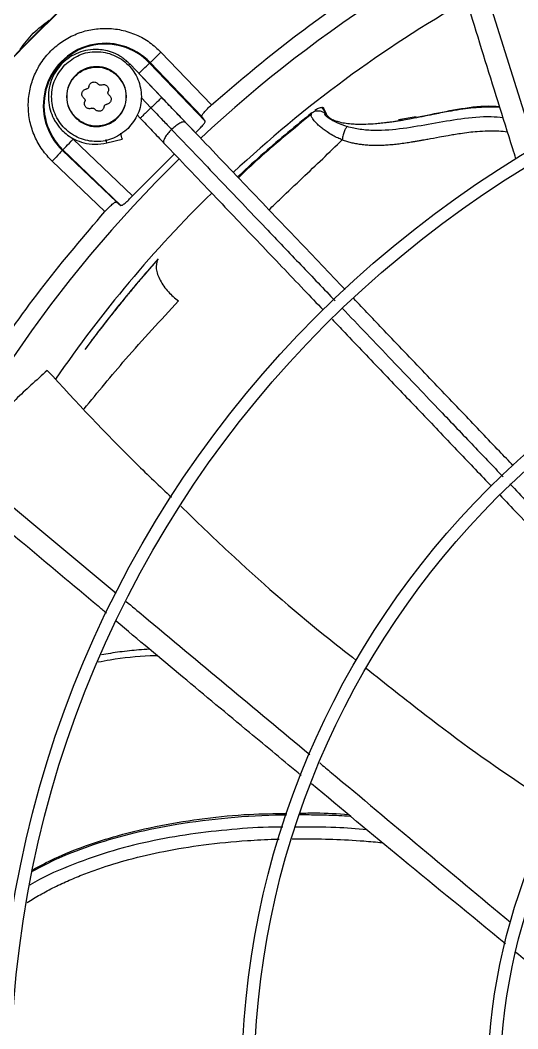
# Model space of a CAD drawing. Header units: inches. Extents: x 1229 to 1453, y -1023 to -720.
# Drawn here: x 1336.71 to 1340.64, y -985.04 to -977.08 of the extents above; entities that cross this region are included whole.
import ezdxf

# ---------------------------------------------------------------- set-up
doc = ezdxf.new("R2010")
doc.units = ezdxf.units.IN
doc.header["$MEASUREMENT"] = 0

msp = doc.modelspace()

# ---------------------------------------------------------------- linework, layer by layer
at = {"color": 18, "linetype": 'Continuous', "lineweight": 25, "true_color": 0x000000}
for p, q in [((1340.2858, -976.5159), (1340.781, -978.0863)), ((1337.825, -977.3316), (1338.2234, -977.7484)), ((1337.8315, -977.6891), (1337.5785, -977.4243)), ((1337.7356, -977.4171), (1337.7396, -977.4132)), ((1338.1738, -977.8755), (1337.7356, -977.4171)), ((1337.7396, -977.4132), (1338.1469, -977.8393)), ((1338.0982, -977.9674), (1337.6502, -977.4987)), ((1337.67, -977.691), (1337.7461, -977.7707)), ((1339.0962, -977.7683), (1339.1001, -977.7682)), ((1339.0962, -977.7683), (1339.1272, -977.8116)), ((1339.132, -977.8185), (1339.1129, -977.776)), ((1337.6368, -977.8273), (1337.6608, -977.8523)), ((1338.1738, -977.8755), (1338.1469, -977.8393)), ((1339.1185, -977.8179), (1339.1196, -977.8203)), ((1339.1272, -977.8116), (1339.1187, -977.8136)), ((1339.1272, -977.8116), (1339.1289, -977.8152)), ((1339.1314, -977.8171), (1339.1272, -977.8116)), ((1339.1357, -977.8261), (1339.1345, -977.8226)), ((1339.8406, -977.8407), (1339.7008, -977.8655)), ((1337.1321, -978.0168), (1337.6008, -978.4648)), ((1337.3974, -978.0478), (1337.5196, -978.018)), ((1337.0467, -978.1062), (1337.0505, -978.1021)), ((1337.4727, -978.5134), (1337.0467, -978.1062)), ((1337.5089, -978.5403), (1337.0505, -978.1021)), ((1337.3818, -978.5899), (1336.9651, -978.1915)), ((1337.6008, -978.4648), (1337.9308, -978.1349)), ((1337.4727, -978.5134), (1337.5089, -978.5403)), ((1336.2069, -980.5469), (1337.4708, -981.5988))]:
    msp.add_line(p, q, dxfattribs=at)
at = {"color": 18, "linetype": 'Continuous', "lineweight": 25, "true_color": 0x000000, "flags": 128}
for points in [[(1337.825, -977.3316), (1337.8085, -977.3474), (1337.7926, -977.3625), (1337.778, -977.3765), (1337.7651, -977.3888), (1337.7545, -977.399), (1337.7465, -977.4066), (1337.7415, -977.4114), (1337.7396, -977.4132)], [(1337.6502, -977.4987), (1337.6667, -977.4829), (1337.6825, -977.4678), (1337.6972, -977.4538), (1337.7101, -977.4415), (1337.7207, -977.4313), (1337.7287, -977.4237), (1337.7337, -977.4189), (1337.7356, -977.4171)], [(1337.0505, -978.1021), (1337.0523, -978.1002), (1337.0571, -978.0952), (1337.0648, -978.0872), (1337.0749, -978.0766), (1337.0872, -978.0637), (1337.1012, -978.0491), (1337.1164, -978.0332), (1337.1321, -978.0168)], [(1337.0467, -978.1062), (1337.0449, -978.1081), (1337.0401, -978.1131), (1337.0324, -978.1211), (1337.0223, -978.1317), (1337.01, -978.1446), (1336.996, -978.1592), (1336.9808, -978.1751), (1336.9651, -978.1915)]]:
    msp.add_lwpolyline(points, dxfattribs=at)
at = {"color": 18, "linetype": 'Continuous', "lineweight": 25, "true_color": 0x000000}
for radius in [11.7126, 8.5704, 8.472, 6.6478, 6.5493, 4.7037, 4.6053]:
    msp.add_circle((1345.1106, -985.4772), radius, dxfattribs=at)
for centre, radius, start, end in [((1345.1106, -985.4772), 12.9331, 103.26667, 166.73333), ((1345.1106, -985.4772), 10.2157, 90, 133.03686), ((1345.1106, -985.4772), 9.8425, 119.66087, 133.01249), ((1337.3853, -977.7519), 0.4901, 43.70945, 226.29055), ((1337.3853, -977.7519), 0.4845, 43.70945, 226.29055), ((1345.1106, -985.4772), 10.2157, 134.36248, 223.03765), ((1345.1106, -985.4772), 9.8425, 134.38828, 145.56385)]:
    msp.add_arc(centre, radius, start, end, dxfattribs=at)
for points, knots in [([(1333.4011, -985.4772), (1333.4059, -985.2217), (1333.4156, -984.7108), (1333.4936, -983.9477), (1333.6177, -983.1911), (1333.792, -982.4444), (1334.0146, -981.7106), (1334.2847, -980.9929), (1334.6012, -980.2945), (1334.9626, -979.6182), (1335.3675, -978.9671), (1335.8142, -978.3438), (1336.3006, -977.751), (1336.8248, -977.1914), (1337.3845, -976.6672), (1337.9772, -976.1807), (1338.6005, -975.7341), (1339.2517, -975.3292), (1339.9279, -974.9677), (1340.6264, -974.6513), (1341.344, -974.3812), (1342.0778, -974.1586), (1342.8246, -973.9844), (1343.5811, -973.8595), (1344.3442, -973.7844), (1345.1106, -973.7593), (1345.877, -973.7844), (1346.6401, -973.8595), (1347.3967, -973.9844), (1348.1434, -974.1586), (1348.8772, -974.3812), (1349.5949, -974.6513), (1350.2933, -974.9677), (1350.9696, -975.3292), (1351.6207, -975.7341), (1352.244, -976.1807), (1352.8368, -976.6672), (1353.3964, -977.1914), (1353.9206, -977.751), (1354.407, -978.3438), (1354.8537, -978.9671), (1355.2586, -979.6182), (1355.6201, -980.2945), (1355.9365, -980.9929), (1356.2066, -981.7106), (1356.4292, -982.4444), (1356.6035, -983.1911), (1356.7277, -983.9477), (1356.8056, -984.7108), (1356.8153, -985.2217), (1356.8201, -985.4772)], [0, 0, 0, 0, 0.020833, 0.041667, 0.0625, 0.083333, 0.104167, 0.125, 0.145833, 0.166667, 0.1875, 0.208333, 0.229167, 0.25, 0.270833, 0.291667, 0.3125, 0.333333, 0.354167, 0.375, 0.395833, 0.416667, 0.4375, 0.458333, 0.479167, 0.5, 0.520833, 0.541667, 0.5625, 0.583333, 0.604167, 0.625, 0.645833, 0.666667, 0.6875, 0.708333, 0.729167, 0.75, 0.770833, 0.791667, 0.8125, 0.833333, 0.854167, 0.875, 0.895833, 0.916667, 0.9375, 0.958333, 0.979167, 1, 1, 1, 1]), ([(1338.2234, -977.7484), (1338.4144, -977.5852), (1338.7965, -977.2589), (1339.4128, -976.8239), (1340.0567, -976.4318), (1340.728, -976.0884), (1341.4224, -975.7945), (1342.1363, -975.5519), (1342.866, -975.3619), (1343.6076, -975.2254), (1344.3571, -975.1433), (1345.1106, -975.1158), (1345.8641, -975.1433), (1346.6137, -975.2254), (1347.3552, -975.3619), (1348.0849, -975.5519), (1348.7989, -975.7945), (1349.4932, -976.0884), (1350.1646, -976.4318), (1350.8084, -976.8239), (1351.4248, -977.2589), (1351.8068, -977.5852), (1351.9979, -977.7484)], [0, 0, 0, 0, 0.05, 0.1, 0.15, 0.2, 0.25, 0.3, 0.35, 0.4, 0.45, 0.5, 0.55, 0.6, 0.65, 0.7, 0.75, 0.8, 0.85, 0.9, 0.95, 1, 1, 1, 1]), ([(1340.6292, -978.1728), (1340.6209, -978.1464), (1340.457, -977.6254), (1340.296, -977.1058), (1340.1433, -976.6126)], [0, 0, 0, 0, 0.05081, 1, 1, 1, 1]), ([(1336.7126, -977.3097), (1336.7451, -977.2654), (1336.8102, -977.1768), (1336.8988, -977.1117), (1336.9431, -977.0791)], [0, 0, 0, 0, 0.499998, 1, 1, 1, 1]), ([(1336.9651, -978.1915), (1336.9381, -978.1627), (1336.8833, -978.104), (1336.8243, -977.9967), (1336.7863, -977.8792), (1336.7731, -977.7569), (1336.7842, -977.6369), (1336.8181, -977.5219), (1336.8743, -977.4146), (1336.9523, -977.3189), (1337.048, -977.2409), (1337.1554, -977.1846), (1337.2704, -977.1507), (1337.3904, -977.1397), (1337.5126, -977.1528), (1337.6302, -977.1909), (1337.7375, -977.2499), (1337.7961, -977.3047), (1337.825, -977.3316)], [0, 0, 0, 0, 0.060995, 0.124061, 0.187994, 0.251491, 0.313297, 0.373713, 0.436213, 0.5, 0.563787, 0.626286, 0.686703, 0.748509, 0.812005, 0.875939, 0.939004, 1, 1, 1, 1]), ([(1337.58, -977.4259), (1337.5594, -977.4069), (1337.5205, -977.3711), (1337.4536, -977.3369), (1337.3911, -977.3175), (1337.3225, -977.3082), (1337.2494, -977.3121), (1337.172, -977.3336), (1337.1025, -977.3695), (1337.0412, -977.4197), (1336.9915, -977.4821), (1336.9561, -977.5536), (1336.9365, -977.631), (1336.9337, -977.7102), (1336.947, -977.786), (1336.9698, -977.8438), (1336.9936, -977.8854), (1337.016, -977.9172), (1337.0466, -977.9519), (1337.0893, -977.9886), (1337.1463, -978.0234), (1337.2185, -978.0499), (1337.3054, -978.063), (1337.3661, -978.0529), (1337.3982, -978.0476)], [0, 0, 0, 0, 0.053383, 0.100933, 0.142643, 0.178506, 0.233214, 0.28177, 0.331519, 0.382115, 0.432747, 0.483378, 0.53401, 0.584641, 0.634227, 0.680757, 0.702881, 0.726042, 0.755415, 0.791313, 0.83373, 0.882655, 0.938083, 1, 1, 1, 1]), ([(1337.0652, -977.4317), (1337.1017, -977.4027), (1337.1749, -977.3447), (1337.3162, -977.3192), (1337.4547, -977.3463), (1337.5728, -977.4252), (1337.6517, -977.5433), (1337.6788, -977.6818), (1337.6534, -977.8232), (1337.5953, -977.8963), (1337.5663, -977.9328)], [0, 0, 0, 0, 0.125, 0.249999, 0.375, 0.5, 0.625, 0.75, 0.875, 1, 1, 1, 1]), ([(1337.5663, -977.9328), (1337.5297, -977.9619), (1337.4566, -978.0199), (1337.3153, -978.0454), (1337.1767, -978.0183), (1337.0587, -977.9394), (1336.9797, -977.8213), (1336.9526, -977.6828), (1336.9781, -977.5414), (1337.0362, -977.4683), (1337.0652, -977.4317)], [0, 0, 0, 0, 0.124999, 0.250001, 0.375, 0.499999, 0.625, 0.75, 0.875, 1, 1, 1, 1]), ([(1337.4828, -977.5153), (1337.4584, -977.4959), (1337.4096, -977.4572), (1337.3154, -977.4402), (1337.2231, -977.4583), (1337.1444, -977.5109), (1337.0917, -977.5896), (1337.0737, -977.682), (1337.0906, -977.7762), (1337.1294, -977.825), (1337.1487, -977.8493)], [0, 0, 0, 0, 0.124999, 0.250001, 0.375001, 0.499999, 0.624999, 0.75, 0.874999, 1, 1, 1, 1]), ([(1337.1511, -977.8469), (1337.1321, -977.8229), (1337.0939, -977.7748), (1337.0772, -977.682), (1337.095, -977.591), (1337.1469, -977.5134), (1337.2244, -977.4616), (1337.3154, -977.4438), (1337.4083, -977.4605), (1337.4563, -977.4986), (1337.4803, -977.5177)], [0, 0, 0, 0, 0.125, 0.25, 0.375001, 0.500001, 0.625, 0.749999, 0.875001, 1, 1, 1, 1]), ([(1337.58, -977.4259), (1337.5794, -977.4264), (1337.5788, -977.427), (1337.5707, -977.4347), (1337.5692, -977.4361)], [0, 0, 0, 0, 0.8129849, 1, 1, 1, 1]), ([(1337.1487, -977.8493), (1337.1731, -977.8687), (1337.2218, -977.9074), (1337.316, -977.9244), (1337.4084, -977.9063), (1337.4871, -977.8537), (1337.5397, -977.775), (1337.5578, -977.6826), (1337.5408, -977.5884), (1337.5021, -977.5396), (1337.4828, -977.5153)], [0, 0, 0, 0, 0.124999, 0.249998, 0.375001, 0.499999, 0.625, 0.75, 0.875, 1, 1, 1, 1]), ([(1337.4803, -977.5177), (1337.4994, -977.5417), (1337.5375, -977.5897), (1337.5543, -977.6826), (1337.5365, -977.7736), (1337.4846, -977.8512), (1337.4071, -977.903), (1337.316, -977.9208), (1337.2232, -977.9041), (1337.1752, -977.866), (1337.1511, -977.8469)], [0, 0, 0, 0, 0.125, 0.250001, 0.375001, 0.500001, 0.625, 0.750002, 0.875001, 1, 1, 1, 1]), ([(1337.216, -977.6941), (1337.2129, -977.6912), (1337.207, -977.6858), (1337.2018, -977.6748), (1337.1997, -977.6633), (1337.2011, -977.6516), (1337.2058, -977.6407), (1337.2133, -977.6318), (1337.2234, -977.6249), (1337.2311, -977.6231), (1337.2353, -977.6222)], [0, 0, 0, 0, 0.136218, 0.254553, 0.379558, 0.499963, 0.620358, 0.745379, 0.863717, 1, 1, 1, 1]), ([(1337.2556, -977.6019), (1337.255, -977.6044), (1337.2539, -977.6094), (1337.2492, -977.6157), (1337.2429, -977.6205), (1337.2379, -977.6216), (1337.2353, -977.6222)], [0, 0, 0, 0, 0.256037, 0.500031, 0.743999, 1, 1, 1, 1]), ([(1337.2556, -977.6019), (1337.2566, -977.5977), (1337.2583, -977.5899), (1337.2652, -977.5799), (1337.2741, -977.5723), (1337.285, -977.5677), (1337.2968, -977.5663), (1337.3083, -977.5683), (1337.3193, -977.5736), (1337.3247, -977.5795), (1337.3276, -977.5826)], [0, 0, 0, 0, 0.136253, 0.254621, 0.379615, 0.500011, 0.620407, 0.745436, 0.863771, 1, 1, 1, 1]), ([(1337.3553, -977.59), (1337.3528, -977.5908), (1337.3479, -977.5923), (1337.3401, -977.5914), (1337.3328, -977.5883), (1337.3294, -977.5845), (1337.3276, -977.5826)], [0, 0, 0, 0, 0.2559415, 0.4998865, 0.7439019, 1, 1, 1, 1]), ([(1337.3553, -977.59), (1337.3594, -977.5888), (1337.367, -977.5864), (1337.3791, -977.5874), (1337.3903, -977.5912), (1337.3963, -977.5963), (1337.3992, -977.5988)], [0, 0, 0, 0, 0.272478, 0.50913, 0.759168, 1, 1, 1, 1]), ([(1337.3992, -977.5988), (1337.4018, -977.6017), (1337.4068, -977.6078), (1337.4107, -977.619), (1337.4116, -977.6311), (1337.4092, -977.6388), (1337.408, -977.6427)], [0, 0, 0, 0, 0.240817, 0.490876, 0.736709, 1, 1, 1, 1]), ([(1337.216, -977.6941), (1337.218, -977.6959), (1337.2217, -977.6994), (1337.2248, -977.7067), (1337.2257, -977.7145), (1337.2242, -977.7194), (1337.2235, -977.7219)], [0, 0, 0, 0, 0.256099, 0.500105, 0.745963, 1, 1, 1, 1]), ([(1337.4154, -977.6705), (1337.4185, -977.6733), (1337.4244, -977.6787), (1337.4297, -977.6897), (1337.4317, -977.7012), (1337.4304, -977.713), (1337.4258, -977.7237), (1337.4183, -977.7327), (1337.4084, -977.7396), (1337.4004, -977.7414), (1337.3962, -977.7424)], [0, 0, 0, 0, 0.133506, 0.255997, 0.378478, 0.499266, 0.621545, 0.739532, 0.861866, 1, 1, 1, 1]), ([(1337.4154, -977.6705), (1337.4135, -977.6687), (1337.4098, -977.6652), (1337.4066, -977.6579), (1337.4057, -977.6501), (1337.4072, -977.6452), (1337.408, -977.6427)], [0, 0, 0, 0, 0.256042, 0.500086, 0.743983, 1, 1, 1, 1]), ([(1337.8315, -977.6891), (1337.8302, -977.6904), (1337.8275, -977.693), (1337.807, -977.7126), (1337.7788, -977.7395), (1337.757, -977.7603), (1337.7461, -977.7707)], [0, 0, 0, 0, 0.25705, 0.514101, 0.75705, 1, 1, 1, 1]), ([(1338.0191, -977.8853), (1337.9884, -977.8532), (1337.9269, -977.7889), (1337.8633, -977.7224), (1337.8315, -977.6891)], [0, 0, 0, 0, 0.499998, 1, 1, 1, 1]), ([(1337.2322, -977.7658), (1337.2297, -977.7629), (1337.2246, -977.7568), (1337.2208, -977.7457), (1337.2198, -977.7336), (1337.2222, -977.726), (1337.2235, -977.7219)], [0, 0, 0, 0, 0.240791, 0.490805, 0.727481, 1, 1, 1, 1]), ([(1337.2761, -977.7746), (1337.272, -977.7758), (1337.2644, -977.7782), (1337.2523, -977.7772), (1337.2412, -977.7734), (1337.2352, -977.7683), (1337.2322, -977.7658)], [0, 0, 0, 0, 0.27249, 0.509202, 0.7592, 1, 1, 1, 1]), ([(1337.2761, -977.7746), (1337.2786, -977.7738), (1337.2835, -977.7723), (1337.2914, -977.7732), (1337.2986, -977.7763), (1337.3021, -977.7801), (1337.3039, -977.782)], [0, 0, 0, 0, 0.255997, 0.499925, 0.743932, 1, 1, 1, 1]), ([(1337.3758, -977.7627), (1337.3749, -977.7669), (1337.3731, -977.7747), (1337.3663, -977.7847), (1337.3573, -977.7923), (1337.3464, -977.7969), (1337.3347, -977.7983), (1337.3232, -977.7963), (1337.3122, -977.791), (1337.3068, -977.7851), (1337.3039, -977.782)], [0, 0, 0, 0, 0.136247, 0.254616, 0.37961, 0.500027, 0.620423, 0.745452, 0.863767, 1, 1, 1, 1]), ([(1337.3758, -977.7627), (1337.3764, -977.7602), (1337.3776, -977.7552), (1337.3823, -977.7488), (1337.3886, -977.7441), (1337.3936, -977.743), (1337.3962, -977.7424)], [0, 0, 0, 0, 0.256044, 0.499995, 0.743937, 1, 1, 1, 1]), ([(1337.7461, -977.7707), (1337.7353, -977.7811), (1337.7135, -977.8019), (1337.6853, -977.8288), (1337.6648, -977.8484), (1337.6621, -977.851), (1337.6608, -977.8523)], [0, 0, 0, 0, 0.24295, 0.485905, 0.742951, 1, 1, 1, 1]), ([(1337.7461, -977.7707), (1337.7771, -977.8031), (1337.8324, -977.861), (1337.8858, -977.9168), (1337.9092, -977.9413)], [0, 0, 0, 0, 0.559898, 1, 1, 1, 1]), ([(1338.1469, -977.8393), (1338.1469, -977.8364), (1338.1469, -977.8305), (1338.1636, -977.808), (1338.1899, -977.7793), (1338.2123, -977.7586), (1338.2234, -977.7484)], [0, 0, 0, 0, 0.2528, 0.503602, 0.755768, 1, 1, 1, 1]), ([(1339.0175, -977.8102), (1339.0251, -977.8053), (1339.0407, -977.7953), (1339.0691, -977.7918), (1339.0969, -977.7975), (1339.1116, -977.8084), (1339.1187, -977.8136)], [0, 0, 0, 0, 0.246014, 0.5053, 0.761674, 1, 1, 1, 1]), ([(1339.0962, -977.7683), (1339.0865, -977.7703), (1339.0661, -977.7743), (1339.0494, -977.7858), (1339.0408, -977.7917)], [0, 0, 0, 0, 0.478671, 1, 1, 1, 1]), ([(1339.113, -977.7764), (1339.1128, -977.776), (1339.1118, -977.7742), (1339.109, -977.7716), (1339.1048, -977.769), (1339.1018, -977.7685), (1339.1001, -977.7682)], [0, 0, 0, 0, 0.0776356, 0.3705929, 0.6687141, 1, 1, 1, 1]), ([(1339.6981, -977.8727), (1339.7047, -977.8717), (1339.7122, -977.8705), (1339.7272, -977.868), (1339.7555, -977.8632), (1339.8408, -977.8478), (1339.9584, -977.8238), (1340.0861, -977.7986), (1340.1857, -977.7818), (1340.2723, -977.7703), (1340.3549, -977.7639), (1340.4307, -977.7607), (1340.4793, -977.7627), (1340.5016, -977.7636)], [0, 0, 0, 0, 0.024183, 0.028054, 0.055518, 0.129158, 0.346204, 0.499682, 0.613932, 0.721992, 0.823775, 0.919168, 1, 1, 1, 1]), ([(1339.8458, -977.8447), (1339.8825, -977.8374), (1340.0009, -977.8139), (1340.1967, -977.774), (1340.3797, -977.7511), (1340.4823, -977.7587), (1340.5005, -977.76)], [0, 0, 0, 0, 0.168802, 0.544273, 0.919273, 1, 1, 1, 1]), ([(1337.6608, -977.8523), (1337.6926, -977.8856), (1337.7562, -977.9521), (1337.8176, -978.0164), (1337.8483, -978.0485)], [0, 0, 0, 0, 0.500002, 1, 1, 1, 1]), ([(1338.0982, -977.9674), (1338.1091, -977.9569), (1338.1311, -977.9358), (1338.1571, -977.9068), (1338.1738, -977.8842), (1338.1738, -977.8784), (1338.1738, -977.8755)], [0, 0, 0, 0, 0.244782, 0.49675, 0.747374, 1, 1, 1, 1]), ([(1339.0175, -977.8102), (1338.9534, -977.8618), (1338.8258, -977.9647), (1338.6349, -978.1296), (1338.5033, -978.2467), (1338.4352, -978.3116), (1338.4306, -978.316)], [0, 0, 0, 0, 0.318637, 0.634836, 0.975453, 1, 1, 1, 1]), ([(1339.015, -977.8215), (1338.9452, -977.8779), (1338.7478, -978.0375), (1338.5572, -978.2055), (1338.4405, -978.3188), (1338.4368, -978.3224)], [0, 0, 0, 0, 0.346001, 0.979137, 1, 1, 1, 1]), ([(1339.2574, -978.0234), (1339.2457, -978.0186), (1339.2195, -978.0078), (1339.179, -977.9869), (1339.1405, -977.9635), (1339.1069, -977.9397), (1339.079, -977.9172), (1339.0515, -977.8917), (1339.0285, -977.8651), (1339.0082, -977.832), (1339.0138, -977.8188), (1339.0175, -977.8102)], [0, 0, 0, 0, 0.072118, 0.161212, 0.268564, 0.350731, 0.434564, 0.526811, 0.651246, 0.771788, 1, 1, 1, 1]), ([(1339.1187, -977.8136), (1339.117, -977.8167), (1339.1137, -977.823), (1339.151, -977.852), (1339.2101, -977.8878), (1339.2678, -977.9086), (1339.2966, -977.919)], [0, 0, 0, 0, 0.2444663, 0.4943373, 0.7479246, 1, 1, 1, 1]), ([(1339.1289, -977.8152), (1339.1301, -977.818), (1339.1329, -977.8246), (1339.14, -977.8341), (1339.1493, -977.8435), (1339.1617, -977.8529), (1339.1772, -977.8619), (1339.1983, -977.871), (1339.2291, -977.8812), (1339.2723, -977.8905), (1339.3239, -977.8968), (1339.3799, -977.8999), (1339.4447, -977.8996), (1339.5011, -977.8963), (1339.5422, -977.8927), (1339.5658, -977.8904), (1339.5918, -977.8875), (1339.6201, -977.884), (1339.6507, -977.8799), (1339.6769, -977.8761), (1339.693, -977.8735), (1339.6981, -977.8727)], [0, 0, 0, 0, 0.033315, 0.077245, 0.117869, 0.155198, 0.207185, 0.251241, 0.307449, 0.399334, 0.480525, 0.550921, 0.648328, 0.755956, 0.785197, 0.817617, 0.853196, 0.891938, 0.933824, 0.978847, 1, 1, 1, 1]), ([(1339.133, -977.8263), (1339.133, -977.8256), (1339.1333, -977.8237), (1339.1328, -977.8206), (1339.1319, -977.8183), (1339.1314, -977.8171)], [0, 0, 0, 0, 0.20149, 0.604829, 1, 1, 1, 1]), ([(1340.5284, -977.8497), (1340.4966, -977.8468), (1340.3836, -977.8364), (1340.1954, -977.8567), (1339.9674, -977.8963), (1339.7411, -977.9371), (1339.5489, -977.9536), (1339.3988, -977.9442), (1339.3304, -977.9273), (1339.2966, -977.919)], [0, 0, 0, 0, 0.075662, 0.269154, 0.458272, 0.643606, 0.824694, 0.913437, 1, 1, 1, 1]), ([(1337.9092, -977.9413), (1337.8987, -977.9521), (1337.8776, -977.9736), (1337.8549, -978.0063), (1337.8425, -978.0343), (1337.8463, -978.0438), (1337.8483, -978.0485)], [0, 0, 0, 0, 0.242952, 0.485906, 0.742952, 1, 1, 1, 1]), ([(1338.0191, -977.8853), (1338.0144, -977.8832), (1338.0051, -977.8789), (1337.9765, -977.89), (1337.9429, -977.9113), (1337.9204, -977.9313), (1337.9092, -977.9413)], [0, 0, 0, 0, 0.257047, 0.514093, 0.757051, 1, 1, 1, 1]), ([(1337.9092, -977.9413), (1338.0346, -978.0725), (1338.2811, -978.3305), (1338.6221, -978.6874), (1338.9277, -979.0072), (1339.1117, -979.1997), (1339.2022, -979.2944)], [0, 0, 0, 0, 0.2929629, 0.5760357, 0.7915782, 1, 1, 1, 1]), ([(1339.2802, -979.205), (1339.2652, -979.1894), (1339.123, -979.0406), (1338.846, -978.7507), (1338.4401, -978.3259), (1338.1625, -978.0354), (1338.0191, -977.8853)], [0, 0, 0, 0, 0.035258, 0.335116, 0.65659, 1, 1, 1, 1]), ([(1339.2966, -977.919), (1339.2946, -977.9206), (1339.2906, -977.924), (1339.2841, -977.9329), (1339.2775, -977.9449), (1339.2713, -977.9596), (1339.2658, -977.976), (1339.2616, -977.9928), (1339.2587, -978.0089), (1339.2578, -978.0187), (1339.2574, -978.0234)], [0, 0, 0, 0, 0.114958, 0.238119, 0.367405, 0.499995, 0.632577, 0.761863, 0.885026, 1, 1, 1, 1]), ([(1339.2574, -978.0234), (1339.2682, -978.0271), (1339.2902, -978.0346), (1339.3251, -978.0439), (1339.362, -978.0518), (1339.3963, -978.0574), (1339.4322, -978.0616), (1339.4717, -978.0646), (1339.5178, -978.066), (1339.5653, -978.0653), (1339.5989, -978.0635), (1339.6341, -978.0611), (1339.6698, -978.0579), (1339.7199, -978.0521), (1339.7596, -978.0466), (1339.7905, -978.0419), (1339.8125, -978.0384), (1339.8384, -978.0342), (1339.8662, -978.0295), (1339.8927, -978.0248), (1339.9143, -978.021), (1339.9578, -978.0131), (1340.0171, -978.002), (1340.0861, -977.9893), (1340.1414, -977.9797), (1340.1957, -977.971), (1340.2566, -977.9626), (1340.3567, -977.953), (1340.459, -977.9485), (1340.5395, -977.9571), (1340.5626, -977.9596)], [0, 0, 0, 0, 0.025785, 0.052727, 0.080786, 0.109924, 0.129924, 0.1608, 0.197706, 0.232206, 0.266166, 0.272393, 0.310722, 0.346204, 0.385638, 0.401029, 0.416926, 0.436304, 0.460566, 0.481044, 0.497759, 0.510725, 0.582603, 0.63673, 0.673365, 0.71337, 0.765071, 0.816862, 0.947637, 1, 1, 1, 1]), ([(1337.3982, -978.0476), (1337.3978, -978.0463), (1337.3973, -978.044), (1337.3934, -978.0281), (1337.3918, -978.0215)], [0, 0, 0, 0, 0.588459, 1, 1, 1, 1]), ([(1337.5193, -978.0166), (1337.5194, -978.017), (1337.5197, -978.0185), (1337.5171, -978.0076), (1337.5131, -977.9911), (1337.5093, -977.9759), (1337.5083, -977.9716)], [0, 0, 0, 0, 0.12422, 0.489437, 0.854974, 1, 1, 1, 1]), ([(1338.6782, -978.575), (1338.7094, -978.545), (1338.797, -978.4607), (1338.9392, -978.3269), (1339.1015, -978.1735), (1339.2059, -978.073), (1339.2574, -978.0234)], [0, 0, 0, 0, 0.162251, 0.4551, 0.731116, 1, 1, 1, 1]), ([(1337.8483, -978.0485), (1337.9783, -978.1846), (1338.2305, -978.4485), (1338.5995, -978.8346), (1338.889, -979.1376), (1339.0561, -979.3125), (1339.107, -979.3657)], [0, 0, 0, 0, 0.312117, 0.605076, 0.87964, 1, 1, 1, 1]), ([(1337.3818, -978.5899), (1337.392, -978.5789), (1337.4127, -978.5565), (1337.4415, -978.5302), (1337.464, -978.5135), (1337.4698, -978.5134), (1337.4727, -978.5134)], [0, 0, 0, 0, 0.24423, 0.496401, 0.747198, 1, 1, 1, 1]), ([(1337.5089, -978.5403), (1337.5118, -978.5403), (1337.5176, -978.5403), (1337.5402, -978.5237), (1337.5692, -978.4977), (1337.5904, -978.4757), (1337.6008, -978.4648)], [0, 0, 0, 0, 0.252626, 0.503249, 0.755224, 1, 1, 1, 1]), ([(1334.7584, -985.4772), (1334.7637, -985.226), (1334.7742, -984.7237), (1334.8595, -983.9741), (1334.9951, -983.2325), (1335.1854, -982.5029), (1335.4279, -981.7889), (1335.7218, -981.0946), (1336.0652, -980.4232), (1336.4574, -979.7793), (1336.8923, -979.163), (1337.2187, -978.781), (1337.3818, -978.5899)], [0, 0, 0, 0, 0.1, 0.2, 0.3, 0.4, 0.5, 0.6, 0.7, 0.8, 0.9, 1, 1, 1, 1]), ([(1337.7972, -978.9699), (1337.78, -978.9895), (1337.7446, -979.0299), (1337.6907, -979.0925), (1337.6342, -979.159), (1337.5754, -979.2294), (1337.5143, -979.3039), (1337.451, -979.3823), (1337.375, -979.4784), (1337.2984, -979.5773), (1337.2449, -979.6494), (1337.2234, -979.6784)], [0, 0, 0, 0, 0.084354, 0.173999, 0.268933, 0.369158, 0.474678, 0.585496, 0.70162, 0.879808, 1, 1, 1, 1]), ([(1337.8024, -978.9626), (1337.7574, -979.014), (1337.6593, -979.1261), (1337.5063, -979.3106), (1337.3589, -979.4951), (1337.2662, -979.6204), (1337.2277, -979.6723)], [0, 0, 0, 0, 0.2217625, 0.4837865, 0.7860552, 1, 1, 1, 1]), ([(1337.7972, -978.9699), (1337.7915, -978.992), (1337.7828, -979.0258), (1337.7973, -979.0844), (1337.8175, -979.1314), (1337.8467, -979.1784), (1337.8922, -979.2361), (1337.9349, -979.2717), (1337.9625, -979.2947)], [0, 0, 0, 0, 0.248257, 0.379673, 0.512125, 0.642804, 0.769121, 1, 1, 1, 1]), ([(1337.2177, -980.1464), (1337.3261, -980.0146), (1337.5666, -979.7222), (1337.8221, -979.4463), (1337.9625, -979.2947)], [0, 0, 0, 0, 0.450589, 1, 1, 1, 1]), ([(1340.6081, -980.5946), (1340.5718, -980.5566), (1340.4423, -980.4211), (1340.2096, -980.1776), (1339.9056, -979.8595), (1339.6147, -979.5551), (1339.4277, -979.3594), (1339.348, -979.276)], [0, 0, 0, 0, 0.085787, 0.306411, 0.551919, 0.808932, 1, 1, 1, 1]), ([(1339.2547, -979.3494), (1339.3856, -979.4863), (1339.6377, -979.7501), (1339.9797, -980.108), (1340.2736, -980.4155), (1340.4459, -980.5958), (1340.529, -980.6828)], [0, 0, 0, 0, 0.309779, 0.596485, 0.805334, 1, 1, 1, 1]), ([(1339.1764, -979.4383), (1339.2102, -979.4737), (1339.3434, -979.6131), (1339.5686, -979.8487), (1339.8573, -980.1508), (1340.1336, -980.4399), (1340.3279, -980.6433), (1340.4249, -980.7448), (1340.4344, -980.7547)], [0, 0, 0, 0, 0.0812667, 0.320157, 0.5384175, 0.770324, 0.9774942, 1, 1, 1, 1]), ([(1336.9273, -979.8424), (1336.8839, -979.8813), (1336.7999, -979.9566), (1336.6807, -980.068), (1336.5619, -980.1821), (1336.4428, -980.3005), (1336.322, -980.4243), (1336.2448, -980.5066), (1336.2069, -980.5469)], [0, 0, 0, 0, 0.1737124, 0.335418, 0.4850766, 0.6632668, 0.8349162, 1, 1, 1, 1]), ([(1336.9273, -979.8424), (1337.1572, -980.0914), (1337.4745, -980.4349), (1337.8147, -980.7554), (1337.9084, -980.8436)], [0, 0, 0, 0, 0.724584, 1, 1, 1, 1]), ([(1337.3938, -981.757), (1337.3718, -981.7386), (1336.9515, -981.3884), (1336.5345, -981.0376), (1336.1393, -980.7053)], [0, 0, 0, 0, 0.052449, 1, 1, 1, 1]), ([(1340.5822, -980.7385), (1340.6743, -980.8349), (1340.8525, -981.0213), (1341.1116, -981.2925), (1341.3671, -981.5598), (1341.6182, -981.8226), (1341.7888, -982.0011), (1341.8706, -982.0867)], [0, 0, 0, 0, 0.2154, 0.416422, 0.604341, 0.810085, 1, 1, 1, 1]), ([(1340.5016, -980.8251), (1340.5479, -980.8735), (1340.6647, -980.9958), (1340.8639, -981.2042), (1341.0894, -981.4402), (1341.3083, -981.6692), (1341.5013, -981.8712), (1341.6558, -982.0329), (1341.7464, -982.1277), (1341.7805, -982.1634)], [0, 0, 0, 0, 0.1090567, 0.2754016, 0.4684679, 0.6386179, 0.7884724, 0.920303, 1, 1, 1, 1]), ([(1337.9813, -980.9132), (1338.1068, -981.0343), (1338.4737, -981.3883), (1338.9378, -981.7936), (1339.2852, -982.0651), (1339.3683, -982.1301)], [0, 0, 0, 0, 0.283361, 0.828422, 1, 1, 1, 1]), ([(1337.55, -981.6648), (1337.5955, -981.7026), (1338.0782, -982.1044), (1338.5622, -982.508), (1339.0005, -982.8735)], [0, 0, 0, 0, 0.0942933, 1, 1, 1, 1]), ([(1338.9335, -983.0381), (1338.7968, -982.9251), (1338.3069, -982.52), (1337.8206, -982.1135), (1337.4699, -981.8204)], [0, 0, 0, 0, 0.278863, 1, 1, 1, 1]), ([(1337.3299, -982.1425), (1337.361, -982.1366), (1337.4961, -982.1112), (1337.6518, -982.0951), (1337.7762, -982.0917), (1337.7947, -982.0912)], [0, 0, 0, 0, 0.203067, 0.881625, 1, 1, 1, 1]), ([(1337.7356, -982.042), (1337.7075, -982.0438), (1337.6288, -982.0491), (1337.5014, -982.0625), (1337.4029, -982.0784), (1337.3544, -982.0863)], [0, 0, 0, 0, 0.220406, 0.615334, 1, 1, 1, 1]), ([(1339.4472, -982.1924), (1339.6003, -982.3146), (1340.0152, -982.6459), (1340.5185, -983.0089), (1340.8754, -983.2375), (1340.9502, -983.2854)], [0, 0, 0, 0, 0.3159676, 0.8567363, 1, 1, 1, 1]), ([(1339.0793, -982.9391), (1339.1101, -982.9648), (1339.6116, -983.3828), (1340.1139, -983.8023), (1340.5853, -984.196)], [0, 0, 0, 0, 0.061422, 1, 1, 1, 1]), ([(1340.5462, -984.3661), (1340.2731, -984.1429), (1339.7602, -983.7238), (1339.2514, -983.3016), (1339.0134, -983.1042)], [0, 0, 0, 0, 0.532369, 1, 1, 1, 1]), ([(1336.8102, -983.7936), (1336.8781, -983.7579), (1337.0356, -983.6751), (1337.3055, -983.575), (1337.6181, -983.4855), (1337.9705, -983.4147), (1338.3621, -983.3664), (1338.652, -983.3497), (1338.8062, -983.348), (1338.8171, -983.3479)], [0, 0, 0, 0, 0.111384, 0.258388, 0.414616, 0.580069, 0.776331, 0.984186, 1, 1, 1, 1]), ([(1336.8121, -983.7822), (1336.869, -983.7517), (1337.0031, -983.6797), (1337.228, -983.5913), (1337.5079, -983.5017), (1337.8234, -983.428), (1338.1719, -983.3743), (1338.5048, -983.3409), (1338.7209, -983.3391), (1338.82, -983.3383)], [0, 0, 0, 0, 0.0938046, 0.2208984, 0.3480048, 0.5174643, 0.6869334, 0.8564074, 1, 1, 1, 1]), ([(1338.9181, -983.347), (1338.9694, -983.3472), (1339.074, -983.3477), (1339.208, -983.3519), (1339.2907, -983.3565), (1339.3203, -983.3582)], [0, 0, 0, 0, 0.3820963, 0.7788145, 1, 1, 1, 1]), ([(1338.9213, -983.336), (1338.9639, -983.3345), (1339.0927, -983.3301), (1339.2207, -983.34), (1339.3063, -983.3467)], [0, 0, 0, 0, 0.330582, 1, 1, 1, 1]), ([(1338.787, -983.4468), (1338.763, -983.4465), (1338.6294, -983.445), (1338.3855, -983.4632), (1338.0565, -983.4982), (1337.7293, -983.5568), (1337.4054, -983.6384), (1337.0918, -983.7528), (1336.8854, -983.8428), (1336.792, -983.9028), (1336.7916, -983.903)], [0, 0, 0, 0, 0.034994, 0.194789, 0.354827, 0.515177, 0.675951, 0.837291, 0.999304, 1, 1, 1, 1]), ([(1339.4522, -983.4674), (1339.3707, -983.4601), (1339.1836, -983.4435), (1338.9949, -983.446), (1338.8884, -983.4474)], [0, 0, 0, 0, 0.435498, 1, 1, 1, 1]), ([(1336.7684, -984.0399), (1336.8022, -984.0192), (1336.8726, -983.9761), (1336.9838, -983.9182), (1337.0994, -983.8643), (1337.2159, -983.8164), (1337.3724, -983.7592), (1337.5823, -983.6955), (1337.8586, -983.6319), (1338.1713, -983.5811), (1338.4634, -983.5536), (1338.663, -983.5419), (1338.7463, -983.5408), (1338.7584, -983.5406)], [0, 0, 0, 0, 0.0577232, 0.1200505, 0.1815021, 0.2420668, 0.3017325, 0.4218208, 0.5580373, 0.7104056, 0.8789384, 0.982514, 1, 1, 1, 1]), ([(1338.8613, -983.539), (1338.8899, -983.5384), (1338.9971, -983.5363), (1339.1862, -983.5414), (1339.3951, -983.5511), (1339.525, -983.5632), (1339.5734, -983.5678)], [0, 0, 0, 0, 0.1201, 0.449916, 0.794925, 1, 1, 1, 1]), ([(1342.1648, -985.6795), (1341.7561, -985.3506), (1341.2424, -984.9372), (1340.733, -984.5193), (1340.6289, -984.4338)], [0, 0, 0, 0, 0.795529, 1, 1, 1, 1])]:
    msp.add_open_spline(points, degree=3, knots=knots, dxfattribs=at)

doc.saveas('drawing.dxf')
